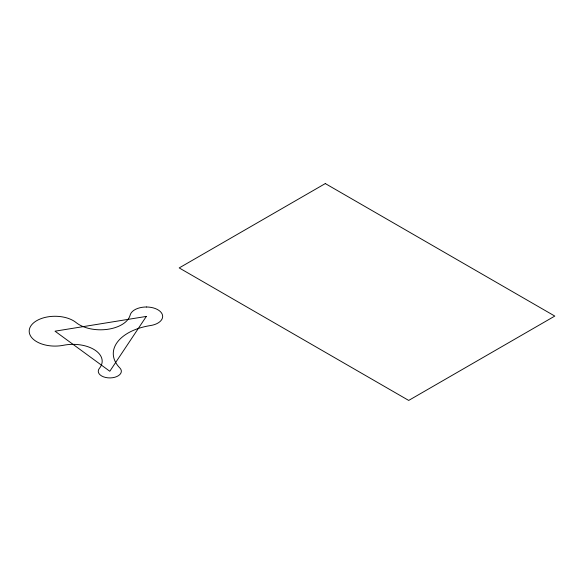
<?xml version="1.0" encoding="UTF-8"?>
<svg xmlns="http://www.w3.org/2000/svg" width="584" height="584" viewBox="0 0 584 584"><rect width="100%" height="100%" fill="white"/><g stroke="black" fill="none" stroke-linecap="round" stroke-linejoin="round"><path stroke-width="0.88" d="M146.328 316.426L109.807 371.256L55.02 331.186L146.328 316.426M325.303 183.573L179.2 267.925L408.698 400.427L554.8 316.075L325.303 183.573M146.511 306.994A16.337 9.432 0 0 0 130.174 315.039A30.003 17.323 0 0 1 107.5 329.332A30.003 17.323 0 0 1 76.059 322.536A25.827 14.914 0 0 0 42.106 318.273A25.827 14.914 0 0 0 31.529 337.384A25.827 14.914 0 0 0 63.466 345.275A29.171 16.841 0 0 1 94.725 349.947A29.171 16.841 0 0 1 99.368 368.402A11.549 6.665 0 0 0 110.237 377.914A11.549 6.665 0 0 0 119.851 367.964A50.348 29.069 0 0 1 150.57 325.536A16.337 9.432 0 0 0 162.535 315.243A16.337 9.432 0 0 0 146.511 306.994"/></g></svg>
